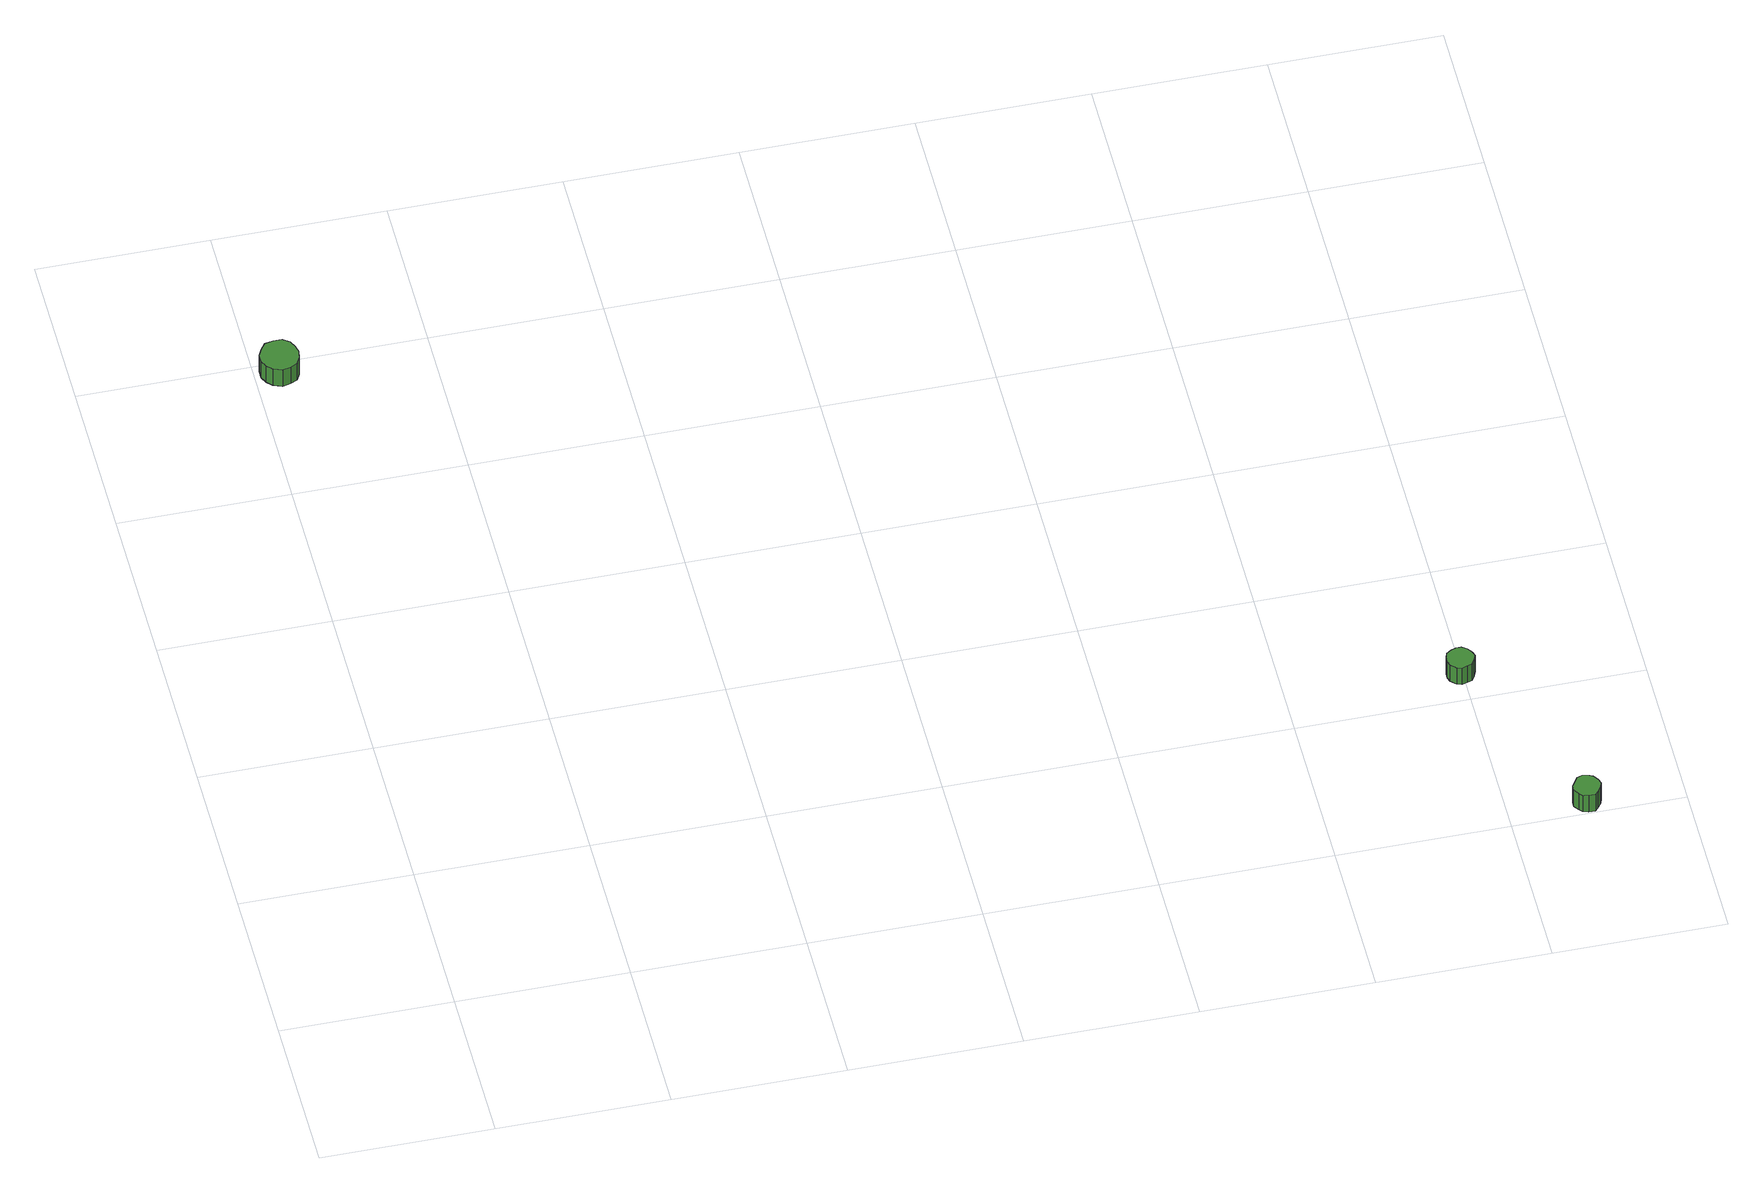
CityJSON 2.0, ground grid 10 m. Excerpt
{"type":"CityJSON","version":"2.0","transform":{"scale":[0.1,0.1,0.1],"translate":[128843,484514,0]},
"CityObjects":{
"tree1":{"type":"SolitaryVegetationObject","attributes":{"function":"something"},"geometry":[{"type":"MultiSurface","lod":"1","boundaries":[[[0,1,2,3,4,5,6,7,8,9,10,11,12,13,14]],[[15,16,17,18,19,20,21,22,23,24,25,26,27,28,29]],[[0,29,28,1]],[[1,28,27,2]],[[2,27,26,3]],[[3,26,25,4]],[[4,25,24,5]],[[5,24,23,6]],[[6,23,22,7]],[[7,22,21,8]],[[8,21,20,9]],[[9,20,19,10]],[[10,19,18,11]],[[11,18,17,12]],[[12,17,16,13]],[[13,16,15,14]],[[14,15,29,0]]]}]},
"tree2":{"type":"SolitaryVegetationObject","attributes":{"function":"something"},"geometry":[{"type":"MultiSurface","lod":"1","boundaries":[[[30,31,32,33,34,35,36,37,38,39,40,41,42,43,44]],[[45,46,47,48,49,50,51,52,53,54,55,56,57,58,59]],[[30,59,58,31]],[[31,58,57,32]],[[32,57,56,33]],[[33,56,55,34]],[[34,55,54,35]],[[35,54,53,36]],[[36,53,52,37]],[[37,52,51,38]],[[38,51,50,39]],[[39,50,49,40]],[[40,49,48,41]],[[41,48,47,42]],[[42,47,46,43]],[[43,46,45,44]],[[44,45,59,30]]]}]},
"tree3":{"type":"SolitaryVegetationObject","attributes":{"function":"something"},"geometry":[{"type":"MultiSurface","lod":"1","boundaries":[[[60,61,62,63,64,65,66,67,68,69,70,71,72,73,74]],[[75,76,77,78,79,80,81,82,83,84,85,86,87,88,89]],[[60,89,88,61]],[[61,88,87,62]],[[62,87,86,63]],[[63,86,85,64]],[[64,85,84,65]],[[65,84,83,66]],[[66,83,82,67]],[[67,82,81,68]],[[68,81,80,69]],[[69,80,79,70]],[[70,79,78,71]],[[71,78,77,72]],[[72,77,76,73]],[[73,76,75,74]],[[74,75,89,60]]]}]}
},
"vertices":[
[25,492,20],[24,496,20],[22,500,20],[18,503,20],[13,503,20],[8,502,20],[5,498,20],[3,494,20],[3,489,20],[5,485,20],[8,482,20],[13,480,20],[18,481,20],[22,483,20],[24,487,20],[24,487,7],[22,483,7],[18,481,7],[13,480,7],[8,482,7],[5,485,7],[3,489,7],[3,494,7],[5,498,7],[8,502,7],[13,503,7],[18,503,7],[22,500,7],[24,496,7],[25,492,7],
[607,120,18],[606,123,18],[604,126,18],[601,128,18],[598,128,18],[595,127,18],[592,125,18],[591,122,18],[591,119,18],[592,116,18],[595,113,18],[598,112,18],[601,113,18],[604,114,18],[606,117,18],[606,117,5],[604,114,5],[601,113,5],[598,112,5],[595,113,5],[592,116,5],[591,119,5],[591,122,5],[592,125,5],[595,127,5],[598,128,5],[601,128,5],[604,126,5],[606,123,5],[607,120,5],
[653,9,18],[652,12,18],[650,15,18],[648,16,18],[644,17,18],[641,16,18],[639,13,18],[637,10,18],[637,7,18],[639,4,18],[641,2,18],[644,1,18],[648,1,18],[650,3,18],[652,6,18],[652,6,5],[650,3,5],[648,1,5],[644,1,5],[641,2,5],[639,4,5],[637,7,5],[637,10,5],[639,13,5],[641,16,5],[644,17,5],[648,16,5],[650,15,5],[652,12,5],[653,9,5]
]}
